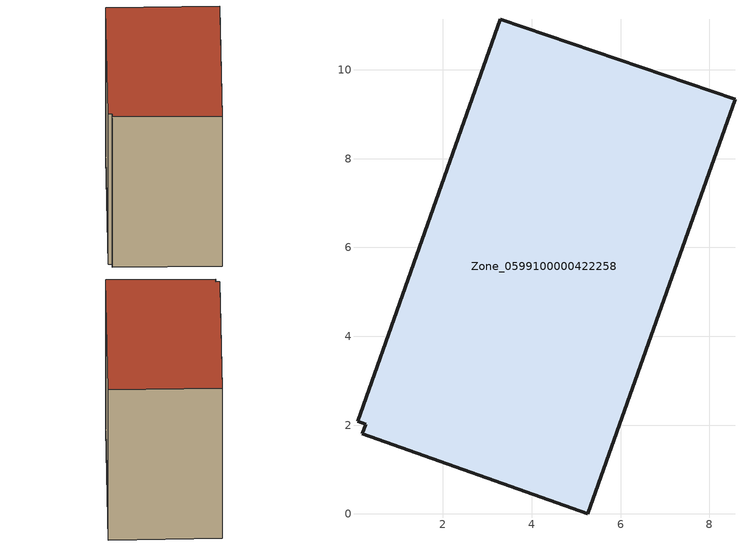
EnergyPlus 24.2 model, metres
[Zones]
Zone_0599100000422258
 floor ground (C_G): 0.18,1.8 0.27,2.02 0.08,2.09 3.29,11.14 8.58,9.34 5.27,0 z0.52
 wall outside (C_F): 5.27,0 8.58,9.34 3.29,11.14 0.08,2.09 0.27,2.02 0.18,1.8 5.27,0 z0.52:9.32
 roof outside (C_R): 0.27,2.02 0.18,1.8 5.27,0 8.58,9.34 3.29,11.14 0.08,2.09 z9.32
[BUILDING]
Pand.0599100000422258: North Axis=0; Terrain=City; Loads Convergence Tolerance Value=0.04; Temperature Convergence Tolerance Value=0.4; Solar Distribution=FullExterior; Maximum Number of Warmup Days=25; Minimum Number of Warmup Days=1
[Site:Location]
Rotterdam.The.Hague.AP_ZH_NLD Design_Conditions: Latitude=51.96; Longitude=4.45; Time Zone=1; Elevation=-4.5
[SITE:GROUNDTEMPERATURE:BUILDINGSURFACE]
18, 18, 18, 18, 18, 18, 18, 18, 18, 18, 18, 18
[MATERIAL] Thermal Absorptance=0.9; Solar Absorptance=0.7; Visible Absorptance=0.7
Name | Roughness | Thickness | Conductivity | Density | Specific Heat
G.TC.1992-2005 | MediumSmooth | 0.15 | 0.06 | 540 | 1210
F.TC.1992-2005 | Rough | 0.3 | 0.12 | 1920 | 840
R.TC.1992-2005 | MediumRough | 0.2 | 0.08 | 1500 | 1000
[CONSTRUCTION]
C_G: G.TC.1992-2005
C_F: F.TC.1992-2005
C_R: R.TC.1992-2005
[ZONE]
Zone_0599100000422258: Type=1; Multiplier=1; Ceiling Height=Autocalculate; Volume=Autocalculate; Floor Area=autocalculate; Part of Total Floor Area=Yes
[ZONEINFILTRATION:DESIGNFLOWRATE]
Infil_Zone_0599100000422258: Zone or ZoneList or Space or SpaceList=Zone_0599100000422258; Schedule=AlwaysOn; Design Flow Rate Calculation Method=Flow/Area; Flow Rate per Floor Area=0.0015; Constant Term Coefficient=1; Temperature Term Coefficient=0; Velocity Term Coefficient=0; Velocity Squared Term Coefficient=0
[HVACTEMPLATE:ZONE:IDEALLOADSAIRSYSTEM]
Zone_0599100000422258: Maximum Heating Supply Air Temperature=50; Minimum Cooling Supply Air Temperature=13; Maximum Heating Supply Air Humidity Ratio=0.0156; Minimum Cooling Supply Air Humidity Ratio=0.0077; Heating Limit=NoLimit; Cooling Limit=NoLimit; Dehumidification Control Type=ConstantSensibleHeatRatio; Cooling Sensible Heat Ratio=0.7; Dehumidification Setpoint=60; Humidification Control Type=None; Humidification Setpoint=30; Outdoor Air Method=None; Outdoor Air Flow Rate per Person=0.00944; Outdoor Air Flow Rate per Zone Floor Area=0; Outdoor Air Flow Rate per Zone=0; Demand Controlled Ventilation Type=None; Outdoor Air Economizer Type=NoEconomizer; Heat Recovery Type=None; Sensible Heat Recovery Effectiveness=0.7; Latent Heat Recovery Effectiveness=0.65
[ZONECONTROL:THERMOSTAT]
ThermostatControl_Zone_0599100000422258: Zone or ZoneList=Zone_0599100000422258; Control Type Schedule=DualSetpointControlType; Control 1=Thermostat_Zone_0599100000422258; Temperature Difference Between Cutout And Setpoint=0
[THERMOSTATSETPOINT:DUALSETPOINT]
Thermostat_Zone_0599100000422258: Heating Setpoint Temperature Schedule=HeatingSetpoint_Zone_0599100000422258; Cooling Setpoint Temperature Schedule=CoolingSetpoint_Zone_0599100000422258
[SCHEDULE:COMPACT]
HeatingSetpoint_Zone_0599100000422258: Through: 12/31, For: AllDays, Until: 24:00, 21
CoolingSetpoint_Zone_0599100000422258: Through: 12/31, For: AllDays, Until: 24:00, 24
DualSetpointControlType: Through: 12/31, For: AllDays, Until: 24:00, 4
AlwaysOn: Through: 12/31, For: AllDays, Until: 24:00, 1
